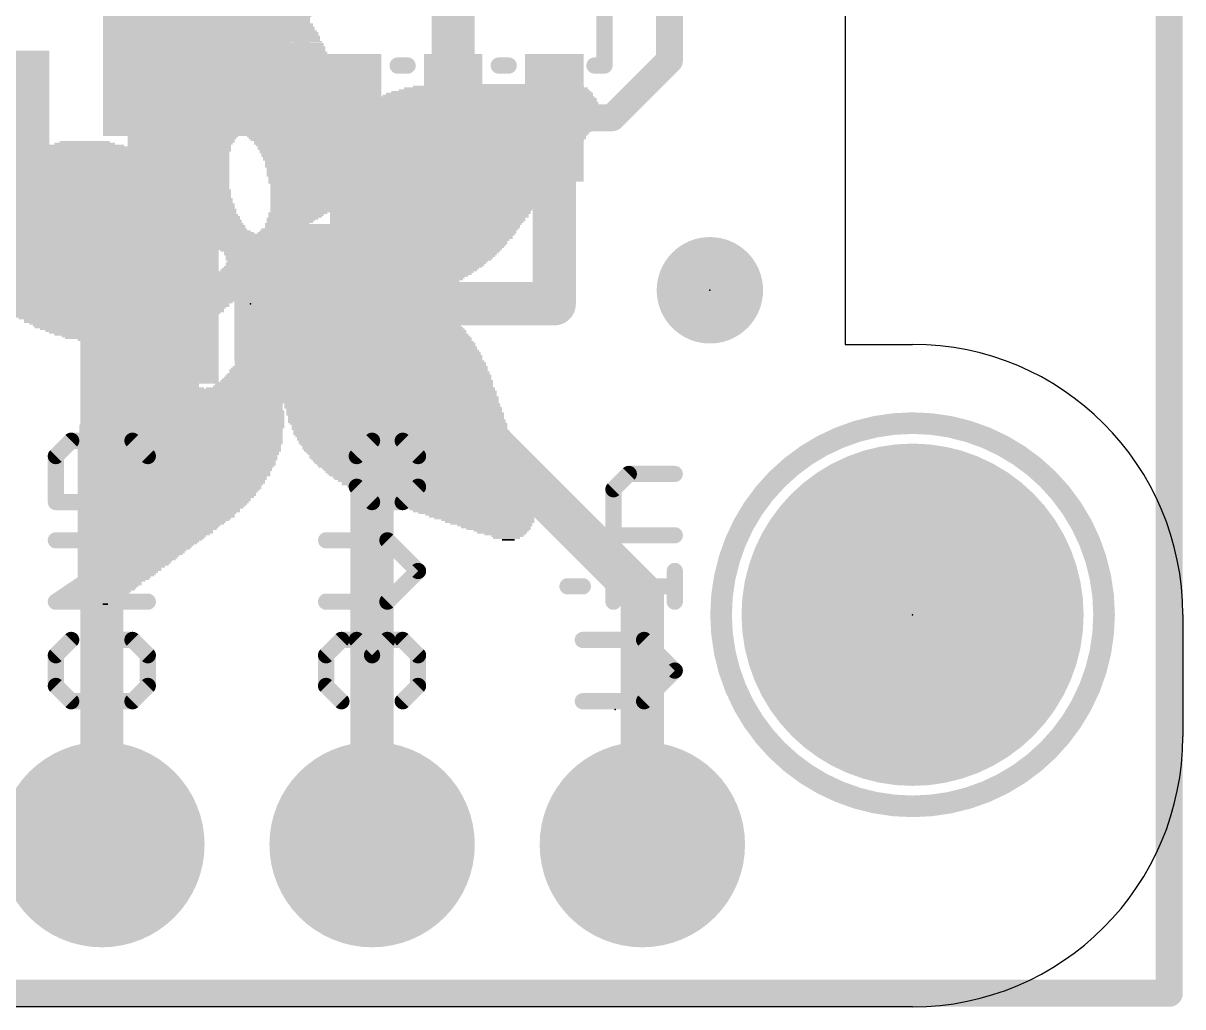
# Model space of a CAD drawing. Extents: x -0.1 to 30.5, y 0 to 19.2.
# Drawn here: x 19.58 to 30.48, y 0 to 9.24 of the extents above; entities that cross this region are included whole.
import ezdxf

# ---------------------------------------------------------------- set-up
doc = ezdxf.new("R2010")
doc.units = 0
for name, color, linetype in [('1', 12, 'CONTINUOUS'), ('16', 132, 'CONTINUOUS'), ('17', 110, 'CONTINUOUS'), ('20', 53, 'CONTINUOUS'), ('21', 40, 'CONTINUOUS'), ('22', 6, 'CONTINUOUS'), ('23', 53, 'CONTINUOUS'), ('24', 6, 'CONTINUOUS')]:
    doc.layers.add(name, color=color, linetype=linetype)

# ---------------------------------------------------------------- blocks, each defined once
blk = doc.blocks.new('RECT')
blk.add_solid([(-0.5, -0.5), (0.5, -0.5), (-0.5, 0.5), (0.5, 0.5)])
blk = doc.blocks.new('ROUNDP')
at = {"const_width": 0.5}
blk.add_lwpolyline([(0, -0.25, 1), (0, 0.25, 1), (0, -0.25)], format="xyb", dxfattribs=at)
blk = doc.blocks.new('PIE')
at = {"const_width": 0.5}
blk.add_lwpolyline([(0, -0.25, 1), (0, 0.25, 1), (0, -0.25)], format="xyb", dxfattribs=at)

msp = doc.modelspace()

# ---------------------------------------------------------------- linework, layer by layer
at = {"layer": '1'}
for points, const_width in [([(25.654, 8.89), (25.654, 13.97)], 0.254), ([(21.529, 8.829), (22.352, 9.652)], 0.4064), ([(23.622, 8.352), (23.622, 9.652)], 0.4064), ([(21.082, 8.829), (20.767, 8.514)], 0.4064), ([(21.082, 8.829), (21.529, 8.829)], 0.4064), ([(25.116, 8.352), (25.654, 8.89)], 0.254), ([(20.767, 8.514), (20.767, 6.604)], 0.4064), ([(22.672, 8.352), (22.667, 8.347)], 0.4064), ([(22.667, 8.347), (22.667, 6.604)], 0.4064), ([(24.572, 8.352), (24.572, 6.604)], 0.4064), ([(24.572, 8.352), (25.116, 8.352)], 0.254), ([(20.767, 6.604), (20.32, 6.157)], 0.4064), ([(22.667, 6.604), (25.4, 3.871)], 0.4064), ([(24.572, 6.604), (22.667, 6.604)], 0.4064), ([(20.32, 6.157), (20.32, 1.524)], 0.4064), ([(25.4, 3.871), (25.4, 1.524)], 0.4064)]:
    msp.add_lwpolyline(points, dxfattribs=dict(at, const_width=const_width))
for points, const_width in [([(21.082, 8.9306, 1), (21.082, 8.7274)], 0.2032), ([(21.1538, 8.7572, 1), (21.0102, 8.9008)], 0.2032), ([(21.4572, 8.9008, 1), (21.6008, 8.7572)], 0.2032), ([(21.529, 8.7274, 1), (21.529, 8.9306)], 0.2032), ([(25.5905, 8.89, 1), (25.7175, 8.89)], 0.127), ([(25.6989, 8.8451, 1), (25.6091, 8.9349)], 0.127), ([(20.8686, 8.514, 1), (20.6654, 8.514)], 0.2032), ([(20.6952, 8.5858, 1), (20.8388, 8.4422)], 0.2032), ([(22.7686, 8.347, 1), (22.5654, 8.347)], 0.2032), ([(22.5952, 8.4188, 1), (22.7388, 8.2752)], 0.2032), ([(22.7438, 8.2802, 1), (22.6002, 8.4238)], 0.2032), ([(24.6736, 8.352, 1), (24.4704, 8.352)], 0.2032), ([(23.5204, 8.352, 1), (23.7236, 8.352)], 0.2032), ([(24.572, 8.4155, 1), (24.572, 8.2885)], 0.127), ([(25.0711, 8.3969, 1), (25.1609, 8.3071)], 0.127), ([(25.116, 8.2885, 1), (25.116, 8.4155)], 0.127), ([(20.8388, 6.5322, 1), (20.6952, 6.6758)], 0.2032), ([(22.667, 6.7056, 1), (22.667, 6.5024)], 0.2032), ([(22.7388, 6.6758, 1), (22.5952, 6.5322)], 0.2032), ([(24.572, 6.5024, 1), (24.572, 6.7056)], 0.2032), ([(20.6654, 6.604, 1), (20.8686, 6.604)], 0.2032), ([(22.5654, 6.604, 1), (22.7686, 6.604)], 0.2032), ([(24.4704, 6.604, 1), (24.6736, 6.604)], 0.2032), ([(20.4216, 6.157, 1), (20.2184, 6.157)], 0.2032), ([(20.2482, 6.2288, 1), (20.3918, 6.0852)], 0.2032), ([(25.5016, 3.871, 1), (25.2984, 3.871)], 0.2032), ([(25.3282, 3.7992, 1), (25.4718, 3.9428)], 0.2032), ([(20.2184, 1.524, 1), (20.4216, 1.524)], 0.2032), ([(25.2984, 1.524, 1), (25.5016, 1.524)], 0.2032)]:
    msp.add_lwpolyline(points, format="xyb", dxfattribs=dict(at, const_width=const_width))
at = {"layer": '16'}
for points, const_width in [([(30.353, 0.127), (30.353, 19.05)], 0.254), ([(19.177, 11.684), (22.86, 8.001)], 0.4064), ([(22.86, 8.001), (22.86, 1.524)], 0.4064), ([(22.86, 2.413), (22.86, 1.524)], 0.254), ([(0, 0.127), (30.353, 0.127)], 0.254)]:
    msp.add_lwpolyline(points, dxfattribs=dict(at, const_width=const_width))
for points, const_width in [([(22.9616, 8.001, 1), (22.7584, 8.001)], 0.2032), ([(22.7882, 7.9292, 1), (22.9318, 8.0728)], 0.2032), ([(22.9235, 2.413, 1), (22.7965, 2.413)], 0.127), ([(22.7584, 1.524, 1), (22.9616, 1.524)], 0.2032), ([(22.7965, 1.524, 1), (22.9235, 1.524)], 0.127), ([(30.353, 0.0635, 1), (30.353, 0.1905)], 0.127), ([(30.2895, 0.127, 1), (30.4165, 0.127)], 0.127)]:
    msp.add_lwpolyline(points, format="xyb", dxfattribs=dict(at, const_width=const_width))
at = {"layer": '20'}
for p, q in [((27.305, 13.97), (27.305, 6.223)), ((27.305, 6.223), (27.94, 6.223)), ((30.48, 3.683), (30.48, 2.54)), ((27.94, 0), (2.54, 0))]:
    msp.add_line(p, q, dxfattribs=at)
for centre, start, end in [((27.94, 3.683), 0, 90), ((27.94, 2.54), 270, 0)]:
    msp.add_arc(centre, 2.54, start, end, dxfattribs=at)
at = {"layer": '21'}
for points, const_width in [([(22.2, 8.842), (22.2, 10.462)], 0.1524), ([(25.044, 10.462), (25.044, 8.842)], 0.1524), ([(22.294, 8.842), (22.2, 8.842)], 0.1524), ([(23.194, 8.842), (23.1, 8.842)], 0.1524), ([(24.144, 8.842), (24.05, 8.842)], 0.1524), ([(25.044, 8.842), (24.95, 8.842)], 0.1524), ([(21.717, 7.112), (21.717, 6.096)], 0.3048), ([(20.0315, 5.3175), (19.8875, 5.1734)], 0.1524), ([(20.6077, 5.3175), (20.0315, 5.3175)], 0.1524), ([(20.7518, 5.1734), (20.6077, 5.3175)], 0.1524), ([(22.8596, 5.3175), (22.7156, 5.1734)], 0.1524), ([(23.1477, 5.3175), (22.8596, 5.3175)], 0.1524), ([(23.2918, 5.1734), (23.1477, 5.3175)], 0.1524), ([(19.8875, 5.1734), (19.8875, 4.7412)], 0.1524), ([(20.7518, 4.7412), (20.7518, 5.1734)], 0.1524), ([(22.7156, 5.1734), (22.7156, 4.8853)], 0.1524), ([(23.2918, 4.8853), (23.2918, 5.1734)], 0.1524), ([(25.1286, 4.8616), (25.2726, 5.0056)], 0.1524), ([(25.2726, 5.0056), (25.7048, 5.0056)], 0.1524), ([(22.7156, 4.8853), (22.8596, 4.7412)], 0.1524), ([(23.1477, 4.7412), (23.2918, 4.8853)], 0.1524), ([(25.1286, 4.4294), (25.1286, 4.8616)], 0.1524), ([(19.8875, 4.7412), (20.7518, 4.7412)], 0.1524), ([(22.8596, 4.7412), (23.1477, 4.7412)], 0.1524), ([(25.7048, 4.4294), (25.1286, 4.4294)], 0.1524), ([(19.8875, 3.8057), (20.7518, 4.3819)], 0.1524), ([(20.7518, 4.3819), (19.8875, 4.3819)], 0.1524), ([(23.0037, 4.3819), (22.4275, 4.3819)], 0.1524), ([(23.2918, 4.0938), (23.0037, 4.3819)], 0.1524), ([(23.0037, 3.8057), (23.2918, 4.0938)], 0.1524), ([(25.7048, 3.8057), (25.7048, 4.0938)], 0.1524), ([(24.6964, 3.9498), (24.8405, 3.9498)], 0.1524), ([(25.1286, 3.8057), (25.1286, 3.9498)], 0.1524), ([(25.1286, 3.9498), (25.7048, 3.9498)], 0.1524), ([(20.7518, 3.8057), (19.8875, 3.8057)], 0.1524), ([(22.4275, 3.8057), (23.0037, 3.8057)], 0.1524), ([(20.0315, 3.4464), (19.8875, 3.3024)], 0.1524), ([(20.6077, 3.4464), (20.3196, 3.4464)], 0.1524), ([(20.3196, 3.4464), (20.3196, 3.1583)], 0.1524), ([(20.7518, 3.3024), (20.6077, 3.4464)], 0.1524), ([(22.4275, 3.3024), (22.5715, 3.4464)], 0.1524), ([(22.5715, 3.4464), (22.7156, 3.4464)], 0.1524), ([(22.7156, 3.4464), (22.8596, 3.3024)], 0.1524), ([(22.8596, 3.3024), (23.0037, 3.4464)], 0.1524), ([(23.0037, 3.4464), (23.1477, 3.4464)], 0.1524), ([(23.1477, 3.4464), (23.2918, 3.3024)], 0.1524), ([(25.4167, 3.4464), (24.8405, 3.4464)], 0.1524), ([(25.7048, 3.1583), (25.4167, 3.4464)], 0.1524), ([(19.8875, 3.3024), (19.8875, 3.0143)], 0.1524), ([(20.7518, 3.0143), (20.7518, 3.3024)], 0.1524), ([(22.4275, 3.0143), (22.4275, 3.3024)], 0.1524), ([(22.8596, 3.3024), (22.8596, 3.1583)], 0.1524), ([(23.2918, 3.3024), (23.2918, 3.0143)], 0.1524), ([(25.4167, 2.8702), (25.7048, 3.1583)], 0.1524), ([(19.8875, 3.0143), (20.0315, 2.8702)], 0.1524), ([(20.6077, 2.8702), (20.7518, 3.0143)], 0.1524), ([(22.5715, 2.8702), (22.4275, 3.0143)], 0.1524), ([(23.2918, 3.0143), (23.1477, 2.8702)], 0.1524), ([(20.0315, 2.8702), (20.6077, 2.8702)], 0.1524), ([(24.8405, 2.8702), (25.4167, 2.8702)], 0.1524)]:
    msp.add_lwpolyline(points, dxfattribs=dict(at, const_width=const_width))
for points, const_width in [([(22.2, 8.8801, 1), (22.2, 8.8039)], 0.0762), ([(22.1619, 8.842, 1), (22.2381, 8.842)], 0.0762), ([(22.294, 8.8039, 1), (22.294, 8.8801)], 0.0762), ([(23.1, 8.8801, 1), (23.1, 8.8039)], 0.0762), ([(23.194, 8.8039, 1), (23.194, 8.8801)], 0.0762), ([(24.05, 8.8801, 1), (24.05, 8.8039)], 0.0762), ([(24.144, 8.8039, 1), (24.144, 8.8801)], 0.0762), ([(24.95, 8.8801, 1), (24.95, 8.8039)], 0.0762), ([(25.0059, 8.842, 1), (25.0821, 8.842)], 0.0762), ([(25.044, 8.8039, 1), (25.044, 8.8801)], 0.0762), ([(21.7932, 7.112, 1), (21.6408, 7.112)], 0.1524), ([(21.6408, 6.096, 1), (21.7932, 6.096)], 0.1524), ([(27.94, 1.883, 1), (27.94, 5.483, 1), (27.94, 1.883)], 0.2032), ([(20.0315, 5.3556, 1), (20.0315, 5.2794)], 0.0762), ([(20.0585, 5.2905, 1), (20.0046, 5.3444)], 0.0762), ([(20.6347, 5.3444, 1), (20.5808, 5.2905)], 0.0762), ([(20.6077, 5.2794, 1), (20.6077, 5.3556)], 0.0762), ([(22.8596, 5.3556, 1), (22.8596, 5.2794)], 0.0762), ([(22.8866, 5.2905, 1), (22.8327, 5.3444)], 0.0762), ([(23.1747, 5.3444, 1), (23.1208, 5.2905)], 0.0762), ([(23.1477, 5.2794, 1), (23.1477, 5.3556)], 0.0762), ([(19.9256, 5.1734, 1), (19.8494, 5.1734)], 0.0762), ([(19.8605, 5.2003, 1), (19.9144, 5.1465)], 0.0762), ([(20.7899, 5.1734, 1), (20.7137, 5.1734)], 0.0762), ([(20.7249, 5.1465, 1), (20.7787, 5.2003)], 0.0762), ([(22.7537, 5.1734, 1), (22.6775, 5.1734)], 0.0762), ([(22.6886, 5.2003, 1), (22.7425, 5.1465)], 0.0762), ([(23.3299, 5.1734, 1), (23.2537, 5.1734)], 0.0762), ([(23.2649, 5.1465, 1), (23.3187, 5.2003)], 0.0762), ([(25.2726, 5.0437, 1), (25.2726, 4.9675)], 0.0762), ([(25.2996, 4.9787, 1), (25.2457, 5.0326)], 0.0762), ([(25.7048, 4.9675, 1), (25.7048, 5.0437)], 0.0762), ([(22.7425, 4.9122, 1), (22.6886, 4.8584)], 0.0762), ([(22.6775, 4.8853, 1), (22.7537, 4.8853)], 0.0762), ([(23.2537, 4.8853, 1), (23.3299, 4.8853)], 0.0762), ([(23.3187, 4.8584, 1), (23.2649, 4.9122)], 0.0762), ([(25.1016, 4.8885, 1), (25.1555, 4.8346)], 0.0762), ([(25.1667, 4.8616, 1), (25.0905, 4.8616)], 0.0762), ([(19.8875, 4.7793, 1), (19.8875, 4.7031)], 0.0762), ([(20.7518, 4.7031, 1), (20.7518, 4.7793)], 0.0762), ([(22.8596, 4.7793, 1), (22.8596, 4.7031)], 0.0762), ([(22.8327, 4.7143, 1), (22.8866, 4.7682)], 0.0762), ([(23.1208, 4.7682, 1), (23.1747, 4.7143)], 0.0762), ([(23.1477, 4.7031, 1), (23.1477, 4.7793)], 0.0762), ([(19.8494, 4.7412, 1), (19.9256, 4.7412)], 0.0762), ([(20.7137, 4.7412, 1), (20.7899, 4.7412)], 0.0762), ([(25.1286, 4.4675, 1), (25.1286, 4.3913)], 0.0762), ([(25.7048, 4.3913, 1), (25.7048, 4.4675)], 0.0762), ([(19.8875, 4.42, 1), (19.8875, 4.3438)], 0.0762), ([(20.7729, 4.3502, 1), (20.7307, 4.4136)], 0.0762), ([(20.7518, 4.3438, 1), (20.7518, 4.42)], 0.0762), ([(22.4275, 4.42, 1), (22.4275, 4.3438)], 0.0762), ([(23.0306, 4.4089, 1), (22.9767, 4.355)], 0.0762), ([(23.0037, 4.3438, 1), (23.0037, 4.42)], 0.0762), ([(25.0905, 4.4294, 1), (25.1667, 4.4294)], 0.0762), ([(23.3187, 4.0669, 1), (23.2649, 4.1208)], 0.0762), ([(23.2649, 4.0669, 1), (23.3187, 4.1208)], 0.0762), ([(25.7429, 4.0938, 1), (25.6667, 4.0938)], 0.0762), ([(24.6964, 3.9879, 1), (24.6964, 3.9117)], 0.0762), ([(24.8405, 3.9117, 1), (24.8405, 3.9879)], 0.0762), ([(25.1667, 3.9498, 1), (25.0905, 3.9498)], 0.0762), ([(25.1286, 3.9879, 1), (25.1286, 3.9117)], 0.0762), ([(25.7048, 3.9117, 1), (25.7048, 3.9879)], 0.0762), ([(19.8663, 3.8374, 1), (19.9086, 3.774)], 0.0762), ([(19.8875, 3.8438, 1), (19.8875, 3.7676)], 0.0762), ([(20.7518, 3.7676, 1), (20.7518, 3.8438)], 0.0762), ([(22.4275, 3.8438, 1), (22.4275, 3.7676)], 0.0762), ([(22.9767, 3.8327, 1), (23.0306, 3.7788)], 0.0762), ([(23.0037, 3.7676, 1), (23.0037, 3.8438)], 0.0762), ([(25.0905, 3.8057, 1), (25.1667, 3.8057)], 0.0762), ([(25.6667, 3.8057, 1), (25.7429, 3.8057)], 0.0762), ([(20.0585, 3.4195, 1), (20.0046, 3.4734)], 0.0762), ([(20.3196, 3.4845, 1), (20.3196, 3.4083)], 0.0762), ([(20.3577, 3.4464, 1), (20.2815, 3.4464)], 0.0762), ([(20.6347, 3.4734, 1), (20.5808, 3.4195)], 0.0762), ([(20.6077, 3.4083, 1), (20.6077, 3.4845)], 0.0762), ([(22.5715, 3.4845, 1), (22.5715, 3.4083)], 0.0762), ([(22.5985, 3.4195, 1), (22.5446, 3.4734)], 0.0762), ([(22.7425, 3.4734, 1), (22.6886, 3.4195)], 0.0762), ([(22.7156, 3.4083, 1), (22.7156, 3.4845)], 0.0762), ([(23.0037, 3.4845, 1), (23.0037, 3.4083)], 0.0762), ([(23.0306, 3.4195, 1), (22.9767, 3.4734)], 0.0762), ([(23.1747, 3.4734, 1), (23.1208, 3.4195)], 0.0762), ([(23.1477, 3.4083, 1), (23.1477, 3.4845)], 0.0762), ([(24.8405, 3.4845, 1), (24.8405, 3.4083)], 0.0762), ([(25.4436, 3.4734, 1), (25.3897, 3.4195)], 0.0762), ([(25.4167, 3.4083, 1), (25.4167, 3.4845)], 0.0762), ([(19.8605, 3.3293, 1), (19.9144, 3.2754)], 0.0762), ([(19.9256, 3.3024, 1), (19.8494, 3.3024)], 0.0762), ([(20.7899, 3.3024, 1), (20.7137, 3.3024)], 0.0762), ([(20.7249, 3.2754, 1), (20.7787, 3.3293)], 0.0762), ([(22.4005, 3.3293, 1), (22.4544, 3.2754)], 0.0762), ([(22.4656, 3.3024, 1), (22.3894, 3.3024)], 0.0762), ([(22.8977, 3.3024, 1), (22.8215, 3.3024)], 0.0762), ([(22.8327, 3.3293, 1), (22.8866, 3.2754)], 0.0762), ([(22.8327, 3.2754, 1), (22.8866, 3.3293)], 0.0762), ([(23.3299, 3.3024, 1), (23.2537, 3.3024)], 0.0762), ([(23.2649, 3.2754, 1), (23.3187, 3.3293)], 0.0762), ([(20.2815, 3.1583, 1), (20.3577, 3.1583)], 0.0762), ([(22.8215, 3.1583, 1), (22.8977, 3.1583)], 0.0762), ([(25.7317, 3.1314, 1), (25.6779, 3.1853)], 0.0762), ([(25.6779, 3.1314, 1), (25.7317, 3.1853)], 0.0762), ([(19.9144, 3.0412, 1), (19.8605, 2.9873)], 0.0762), ([(19.8494, 3.0143, 1), (19.9256, 3.0143)], 0.0762), ([(20.7137, 3.0143, 1), (20.7899, 3.0143)], 0.0762), ([(20.7787, 2.9873, 1), (20.7249, 3.0412)], 0.0762), ([(22.4544, 3.0412, 1), (22.4005, 2.9873)], 0.0762), ([(22.3894, 3.0143, 1), (22.4656, 3.0143)], 0.0762), ([(23.2537, 3.0143, 1), (23.3299, 3.0143)], 0.0762), ([(23.3187, 2.9873, 1), (23.2649, 3.0412)], 0.0762), ([(20.0315, 2.9083, 1), (20.0315, 2.8321)], 0.0762), ([(20.6077, 2.8321, 1), (20.6077, 2.9083)], 0.0762), ([(24.8405, 2.9083, 1), (24.8405, 2.8321)], 0.0762), ([(25.4167, 2.8321, 1), (25.4167, 2.9083)], 0.0762), ([(20.0046, 2.8433, 1), (20.0585, 2.8971)], 0.0762), ([(20.5808, 2.8971, 1), (20.6347, 2.8433)], 0.0762), ([(22.5446, 2.8433, 1), (22.5985, 2.8971)], 0.0762), ([(23.1208, 2.8971, 1), (23.1747, 2.8433)], 0.0762), ([(25.3897, 2.8971, 1), (25.4436, 2.8433)], 0.0762)]:
    msp.add_lwpolyline(points, format="xyb", dxfattribs=dict(at, const_width=const_width))
at = {"layer": '23'}
for p in [(26.035, 6.731), (21.717, 6.604), (27.94, 3.683)]:
    msp.add_point(p, dxfattribs=at)
at = {"layer": '24'}
msp.add_point((25.146, 2.794), dxfattribs=at)

# ---------------------------------------------------------------- block references
at = {"layer": '1'}
for p, xscale, yscale, rotation in [((21.082, 8.829), 1.3, 1.5, 90), ((19.177, 8.382), 1.2, 1.3, 270)]:
    msp.add_blockref('RECT', p, dxfattribs=dict(at, xscale=xscale, yscale=yscale, rotation=rotation))
for p, xscale, yscale in [((22.672, 8.352), 0.55, 1.2), ((23.622, 8.352), 0.55, 1.2), ((24.572, 8.352), 0.55, 1.2), ((20.767, 6.604), 1.3, 1.5), ((22.667, 6.604), 1.3, 1.5)]:
    msp.add_blockref('RECT', p, dxfattribs=dict(at, xscale=xscale, yscale=yscale))
msp.add_blockref('PIE', (26.035, 6.731), dxfattribs=at)
at = {"layer": '17', "xscale": 3.216, "yscale": 3.216}
msp.add_blockref('ROUNDP', (27.94, 3.683), dxfattribs=at)
msp.add_blockref('ROUNDP', (27.94, 3.683), dxfattribs=at)
at = {"layer": '17', "xscale": 1.9304, "yscale": 1.9304, "rotation": 90}
for p in [(20.32, 1.524), (20.32, 1.524), (22.86, 1.524), (22.86, 1.524), (25.4, 1.524), (25.4, 1.524)]:
    msp.add_blockref('ROUNDP', p, dxfattribs=at)
at = {"layer": '22', "rotation": 180}
for p, xscale, yscale in [((21.5418, 9.1476), 1.6261, 0.0167), ((21.5334, 9.1643), 1.6093, 0.0168), ((21.525, 9.2314), 1.5591, 0.0168), ((21.525, 9.2146), 1.5591, 0.0168), ((21.5334, 9.1979), 1.5759, 0.0167), ((21.5334, 9.1811), 1.5759, 0.0168), ((21.5334, 9.0805), 1.6764, 0.0168), ((21.5418, 9.0638), 1.6931, 0.0167), ((21.5502, 9.047), 1.7099, 0.0168), ((21.5418, 9.114), 1.6597, 0.0168), ((21.5418, 9.0973), 1.6597, 0.0167), ((21.5418, 9.1308), 1.6261, 0.0168), ((21.5585, 8.9296), 1.7938, 0.0168), ((21.5501, 9.0135), 1.7434, 0.0167), ((21.5501, 8.9967), 1.7434, 0.0168), ((21.5501, 8.9799), 1.7434, 0.0168), ((21.5585, 8.9632), 1.7602, 0.0167), ((21.5585, 8.9464), 1.7602, 0.0168), ((21.5502, 9.0302), 1.7099, 0.0168), ((21.5585, 8.8626), 1.8272, 0.0168), ((21.5585, 8.8458), 1.8272, 0.0168), ((21.5585, 8.8291), 1.8272, 0.0167), ((21.5502, 8.8794), 1.8105, 0.0167), ((21.5585, 8.9129), 1.7938, 0.0167), ((21.5585, 8.8961), 1.7938, 0.0168), ((21.5669, 8.7452), 1.8776, 0.0168), ((21.5669, 8.7285), 1.8776, 0.0167), ((21.5669, 8.7117), 1.8776, 0.0168), ((21.5585, 8.8123), 1.8272, 0.0168), ((21.5669, 8.7955), 1.844, 0.0168), ((21.5669, 8.7788), 1.844, 0.0167), ((21.5669, 8.762), 1.844, 0.0168), ((21.5669, 8.6949), 1.8776, 0.0168), ((21.5669, 8.6782), 1.8776, 0.0167), ((21.5669, 8.6614), 1.8776, 0.0168), ((21.5669, 8.6447), 1.8776, 0.0167), ((21.5669, 8.6279), 1.8776, 0.0168), ((21.5669, 8.6111), 1.8776, 0.0168), ((24.0061, 8.6111), 1.7937, 0.0168), ((24.0229, 8.6279), 1.7267, 0.0168), ((24.048, 8.6447), 1.6093, 0.0167), ((24.1067, 8.6614), 1.3243, 0.0168), ((21.5669, 8.5944), 1.8776, 0.0167), ((21.5753, 8.5776), 1.8943, 0.0168), ((21.5753, 8.5608), 1.8943, 0.0168), ((21.5753, 8.5441), 1.8943, 0.0167), ((21.5753, 8.5273), 1.8943, 0.0168), ((21.5753, 8.5105), 1.8943, 0.0168), ((21.5753, 8.4938), 1.8943, 0.0167), ((23.8971, 8.4938), 2.1793, 0.0167), ((23.9055, 8.5105), 2.1291, 0.0168), ((23.9139, 8.5273), 2.1123, 0.0168), ((23.9306, 8.5441), 2.0452, 0.0167), ((23.9474, 8.5608), 1.9781, 0.0168), ((23.9641, 8.5776), 1.9446, 0.0168), ((23.9809, 8.5944), 1.8776, 0.0167), ((21.5669, 8.477), 1.8776, 0.0168), ((21.5669, 8.4603), 1.8776, 0.0167), ((21.5753, 8.4435), 1.8608, 0.0168), ((21.5753, 8.4267), 1.8608, 0.0168), ((21.5753, 8.41), 1.8608, 0.0167), ((21.5753, 8.3932), 1.8608, 0.0168), ((23.8216, 8.3932), 2.3302, 0.0168), ((23.8384, 8.41), 2.2966, 0.0167), ((23.8468, 8.4267), 2.2799, 0.0168), ((23.8636, 8.4435), 2.2463, 0.0168), ((23.8719, 8.4603), 2.2296, 0.0167), ((23.8803, 8.477), 2.2128, 0.0168), ((21.5753, 8.3764), 1.8608, 0.0168), ((21.5753, 8.3597), 1.8608, 0.0167), ((21.5753, 8.3429), 1.8608, 0.0168), ((21.5753, 8.3261), 1.8273, 0.0168), ((21.5753, 8.3094), 1.8273, 0.0167), ((21.5753, 8.2758), 1.7937, 0.0168), ((21.5837, 8.2926), 1.8105, 0.0168), ((23.7378, 8.2758), 2.3972, 0.0168), ((23.7546, 8.2926), 2.3972, 0.0168), ((23.7714, 8.3094), 2.3973, 0.0167), ((23.7797, 8.3261), 2.3805, 0.0168), ((23.7882, 8.3429), 2.3637, 0.0168), ((23.8049, 8.3597), 2.3637, 0.0167), ((23.8133, 8.3764), 2.3469, 0.0168), ((21.5753, 8.2591), 1.7937, 0.0167), ((21.5753, 8.2423), 1.7937, 0.0168), ((21.5753, 8.2256), 1.7602, 0.0167), ((21.5753, 8.2088), 1.7602, 0.0168), ((21.5753, 8.192), 1.7602, 0.0168), ((21.1562, 8.1753), 0.8885, 0.0167), ((22.0698, 8.1753), 0.7712, 0.0167), ((23.6791, 8.192), 2.4141, 0.0168), ((23.6708, 8.1753), 2.3973, 0.0167), ((23.7127, 8.2256), 2.414, 0.0167), ((23.7043, 8.2088), 2.3972, 0.0168), ((23.7211, 8.2423), 2.3973, 0.0168), ((23.7378, 8.2591), 2.3972, 0.0167), ((20.1336, 8.0579), 0.922, 0.0168), ((20.142, 8.0747), 0.8717, 0.0167), ((20.1503, 8.0914), 0.7544, 0.0168), ((20.1587, 8.1082), 0.57, 0.0168), ((20.1587, 8.125), 0.4694, 0.0167), ((21.1478, 8.1585), 0.8717, 0.0168), ((21.1478, 8.1417), 0.8382, 0.0168), ((21.1478, 8.125), 0.8382, 0.0167), ((21.1394, 8.1082), 0.8214, 0.0168), ((21.1394, 8.0914), 0.788, 0.0168), ((21.1478, 8.0747), 0.7712, 0.0167), ((21.1478, 8.0579), 0.7712, 0.0168), ((22.0698, 8.1585), 0.7376, 0.0168), ((22.0782, 8.1417), 0.7208, 0.0168), ((23.2936, 8.1082), 3.0846, 0.0168), ((22.0866, 8.125), 0.6705, 0.0167), ((23.2936, 8.0914), 3.051, 0.0168), ((23.2935, 8.0747), 3.0175, 0.0167), ((23.2852, 8.0579), 3.0008, 0.0168), ((23.6373, 8.125), 2.3973, 0.0167), ((23.6624, 8.1585), 2.414, 0.0168), ((23.654, 8.1417), 2.3972, 0.0168), ((20.0665, 7.9573), 1.425, 0.0168), ((20.0749, 7.9741), 1.3746, 0.0168), ((20.0917, 7.9909), 1.2741, 0.0167), ((20.1, 8.0076), 1.1903, 0.0168), ((20.1084, 8.0244), 1.14, 0.0168), ((20.1252, 8.0412), 1.0394, 0.0167), ((21.1562, 8.0412), 0.7544, 0.0167), ((21.1562, 8.0244), 0.7209, 0.0168), ((21.1562, 8.0076), 0.7209, 0.0168), ((21.1646, 7.9909), 0.7041, 0.0167), ((21.173, 7.9741), 0.6873, 0.0168), ((21.173, 7.9573), 0.6873, 0.0168), ((23.2852, 8.0412), 2.9672, 0.0167), ((23.2852, 8.0244), 2.9672, 0.0168), ((23.2852, 8.0076), 2.9337, 0.0168), ((23.2768, 7.9909), 2.917, 0.0167), ((23.2768, 7.9741), 2.8834, 0.0168), ((23.2768, 7.9573), 2.8834, 0.0168), ((20.2509, 7.8399), 2.5314, 0.0167), ((20.2761, 7.8567), 2.4811, 0.0168), ((19.9826, 7.8735), 1.8273, 0.0168), ((20.3264, 7.8902), 2.3805, 0.0167), ((20.0246, 7.907), 1.6428, 0.0168), ((20.033, 7.9238), 1.5926, 0.0168), ((20.0497, 7.9405), 1.5255, 0.0167), ((21.1813, 7.9405), 0.6706, 0.0167), ((21.1897, 7.9238), 0.6538, 0.0168), ((21.1981, 7.907), 0.637, 0.0168), ((21.2149, 7.8735), 0.6035, 0.0168), ((23.2768, 7.9405), 2.8499, 0.0167), ((23.2685, 7.9238), 2.8331, 0.0168), ((23.2685, 7.907), 2.8331, 0.0168), ((23.26, 7.8902), 2.8163, 0.0167), ((23.26, 7.8735), 2.7829, 0.0168), ((23.2517, 7.8567), 2.7661, 0.0168), ((23.2517, 7.8399), 2.7661, 0.0167), ((20.0917, 7.7394), 2.8499, 0.0168), ((20.1168, 7.7562), 2.7996, 0.0167), ((20.1503, 7.7729), 2.7325, 0.0168), ((20.1671, 7.7897), 2.699, 0.0168), ((20.2006, 7.8065), 2.632, 0.0167), ((20.2341, 7.8232), 2.5649, 0.0168), ((23.2432, 7.8232), 2.7493, 0.0168), ((23.2432, 7.8065), 2.7493, 0.0167), ((23.2349, 7.7897), 2.699, 0.0168), ((23.2349, 7.7729), 2.699, 0.0168), ((23.2265, 7.7562), 2.6822, 0.0167), ((23.2182, 7.7394), 2.6655, 0.0168), ((19.9744, 7.6221), 3.1181, 0.0167), ((19.9827, 7.6388), 3.1014, 0.0168), ((19.9994, 7.6556), 3.0679, 0.0167), ((20.0162, 7.6723), 3.0343, 0.0168), ((20.0162, 7.6891), 3.0008, 0.0168), ((20.0414, 7.7059), 2.9505, 0.0167), ((20.0665, 7.7226), 2.9002, 0.0168), ((23.2265, 7.7226), 2.6487, 0.0168), ((23.2182, 7.7059), 2.6319, 0.0167), ((23.2097, 7.6891), 2.6151, 0.0168), ((23.2014, 7.6723), 2.5984, 0.0168), ((23.2014, 7.6556), 2.5984, 0.0167), ((23.193, 7.6388), 2.5816, 0.0168), ((23.1847, 7.6221), 2.5649, 0.0167), ((19.9659, 7.5382), 3.2019, 0.0168), ((19.9659, 7.5215), 3.2019, 0.0167), ((19.9576, 7.555), 3.1851, 0.0168), ((19.9659, 7.5718), 3.1684, 0.0167), ((19.9659, 7.6053), 3.1349, 0.0168), ((19.9743, 7.5885), 3.1516, 0.0168), ((23.1762, 7.6053), 2.5481, 0.0168), ((23.1679, 7.5885), 2.5313, 0.0168), ((23.1679, 7.5718), 2.5313, 0.0167), ((22.3045, 7.555), 0.8046, 0.0168), ((22.2626, 7.5382), 0.7208, 0.0168), ((22.2543, 7.5215), 0.7041, 0.0167), ((23.654, 7.555), 1.5256, 0.0168), ((23.6708, 7.5382), 1.4585, 0.0168), ((23.6708, 7.5215), 1.4585, 0.0167), ((19.9659, 7.4712), 3.2354, 0.0167), ((19.9659, 7.4544), 3.2354, 0.0168), ((19.9743, 7.4376), 3.2522, 0.0168), ((19.9827, 7.4209), 3.269, 0.0167), ((19.9827, 7.4041), 3.269, 0.0168), ((19.9659, 7.5047), 3.2019, 0.0168), ((19.9743, 7.4879), 3.2186, 0.0168), ((22.1117, 7.4041), 0.4862, 0.0168), ((22.162, 7.4544), 0.5532, 0.0168), ((22.1453, 7.4376), 0.5197, 0.0168), ((22.1369, 7.4209), 0.5029, 0.0167), ((22.2291, 7.5047), 0.6538, 0.0168), ((22.204, 7.4879), 0.6035, 0.0168), ((22.1872, 7.4712), 0.5699, 0.0167), ((23.6372, 7.4209), 1.3914, 0.0167), ((23.6205, 7.4041), 1.3579, 0.0168), ((23.6708, 7.5047), 1.4249, 0.0168), ((23.6624, 7.4879), 1.4082, 0.0168), ((23.654, 7.4712), 1.3914, 0.0167), ((23.654, 7.4544), 1.3914, 0.0168), ((23.6456, 7.4376), 1.3746, 0.0168), ((19.9994, 7.3874), 3.2689, 0.0167), ((19.9994, 7.3706), 3.2689, 0.0168), ((20.0079, 7.3538), 3.2857, 0.0168), ((20.0246, 7.3371), 3.2858, 0.0167), ((20.033, 7.3203), 3.269, 0.0168), ((20.0414, 7.3035), 3.2857, 0.0168), ((22.0195, 7.3035), 0.4024, 0.0168), ((22.0615, 7.3538), 0.4191, 0.0168), ((22.0531, 7.3371), 0.4023, 0.0167), ((22.0531, 7.3203), 0.4023, 0.0168), ((22.095, 7.3874), 0.4527, 0.0167), ((22.0866, 7.3706), 0.4359, 0.0168), ((23.545, 7.3035), 1.3747, 0.0168), ((23.5702, 7.3371), 1.3579, 0.0167), ((23.5702, 7.3203), 1.3579, 0.0168), ((23.587, 7.3538), 1.3579, 0.0168), ((23.6121, 7.3874), 1.3746, 0.0167), ((23.6038, 7.3706), 1.3579, 0.0168), ((20.0665, 7.2868), 3.3025, 0.0167), ((20.0917, 7.27), 3.3193, 0.0168), ((19.6139, 7.2532), 2.3302, 0.0168), ((19.5888, 7.2365), 2.2129, 0.0167), ((19.5888, 7.2197), 2.1793, 0.0168), ((19.572, 7.203), 2.1123, 0.0167), ((19.5803, 7.1862), 2.0619, 0.0168), ((21.6004, 7.2532), 1.14, 0.0168), ((21.6507, 7.2365), 1.0394, 0.0167), ((21.6675, 7.2197), 0.9723, 0.0168), ((21.701, 7.203), 0.9052, 0.0167), ((21.7178, 7.1862), 0.8382, 0.0168), ((21.9944, 7.27), 0.4191, 0.0168), ((22.0028, 7.2868), 0.4023, 0.0167), ((23.4193, 7.1862), 1.425, 0.0168), ((23.4444, 7.203), 1.4081, 0.0167), ((23.4696, 7.2197), 1.425, 0.0168), ((23.478, 7.2365), 1.4082, 0.0167), ((23.5031, 7.2532), 1.3914, 0.0168), ((23.5199, 7.27), 1.3914, 0.0168), ((23.5282, 7.2868), 1.3747, 0.0167), ((19.5803, 7.1694), 2.0285, 0.0168), ((19.5888, 7.1527), 2.0117, 0.0167), ((19.5971, 7.1359), 1.9614, 0.0168), ((19.6055, 7.1191), 1.9446, 0.0168), ((19.6223, 7.1024), 1.9447, 0.0167), ((19.6391, 7.0856), 1.9111, 0.0168), ((21.7178, 7.1694), 0.8047, 0.0168), ((21.7429, 7.1527), 0.7544, 0.0167), ((21.7597, 7.1359), 0.7209, 0.0168), ((21.7681, 7.1191), 0.7041, 0.0168), ((21.7765, 7.1024), 0.6873, 0.0167), ((21.8016, 7.0856), 0.6706, 0.0168), ((23.2685, 7.0856), 1.5591, 0.0168), ((23.302, 7.1024), 1.5255, 0.0167), ((23.3355, 7.1191), 1.492, 0.0168), ((23.3523, 7.1359), 1.4919, 0.0168), ((23.3858, 7.1527), 1.4585, 0.0167), ((23.4109, 7.1694), 1.4417, 0.0168), ((19.6474, 7.0688), 1.8944, 0.0168), ((19.6726, 7.0521), 1.9111, 0.0167), ((19.6977, 7.0353), 1.8944, 0.0168), ((19.7061, 7.0185), 1.8776, 0.0168), ((19.7396, 7.0018), 1.8776, 0.0167), ((19.7647, 6.985), 1.8943, 0.0168), ((19.7815, 6.9683), 1.8943, 0.0167), ((21.81, 7.0688), 0.6873, 0.0168), ((21.8268, 7.0521), 0.6873, 0.0167), ((22.7404, 7.0353), 2.5146, 0.0168), ((22.732, 7.0185), 2.4978, 0.0168), ((22.7068, 6.985), 2.4475, 0.0168), ((22.6985, 6.9683), 2.4307, 0.0167), ((22.7236, 7.0018), 2.4476, 0.0167), ((23.2014, 7.0521), 1.6261, 0.0167), ((23.2433, 7.0688), 1.5758, 0.0168), ((19.8235, 6.9515), 1.9111, 0.0168), ((19.8653, 6.9347), 1.9279, 0.0168), ((19.8821, 6.918), 1.9614, 0.0167), ((19.9324, 6.9012), 1.995, 0.0168), ((19.9659, 6.8844), 2.0284, 0.0168), ((20.0749, 6.8677), 2.1793, 0.0167), ((22.4889, 6.8677), 2.5482, 0.0167), ((22.5811, 6.8844), 2.4308, 0.0168), ((22.5979, 6.9012), 2.4308, 0.0168), ((22.6398, 6.918), 2.414, 0.0167), ((22.6566, 6.9347), 2.4141, 0.0168), ((22.6817, 6.9515), 2.4308, 0.0168), ((21.3657, 6.8509), 4.7274, 0.0168), ((21.3658, 6.8341), 4.6939, 0.0168), ((21.3657, 6.8174), 4.6268, 0.0167), ((21.3406, 6.7839), 4.5095, 0.0167), ((21.349, 6.8006), 4.5263, 0.0168), ((21.3238, 6.7671), 4.409, 0.0168), ((21.2987, 6.7503), 4.2916, 0.0168), ((21.2652, 6.7336), 4.2245, 0.0167), ((20.6449, 6.7168), 2.9169, 0.0168), ((20.6449, 6.7), 2.8499, 0.0168), ((20.6449, 6.6833), 2.8163, 0.0167), ((20.6532, 6.6665), 2.7995, 0.0168), ((20.4521, 6.6497), 2.3302, 0.0168), ((21.8519, 6.6497), 0.4023, 0.0168), ((22.6817, 6.7168), 0.9556, 0.0168), ((22.7488, 6.7), 0.9891, 0.0168), ((22.7655, 6.6833), 0.989, 0.0167), ((22.8158, 6.6665), 1.0226, 0.0168), ((22.8577, 6.6497), 1.0058, 0.0168), ((20.4437, 6.633), 2.2799, 0.0167), ((20.4437, 6.6162), 2.2128, 0.0168), ((20.4353, 6.5994), 2.1626, 0.0168), ((20.4437, 6.5827), 2.1458, 0.0167), ((20.4437, 6.5659), 2.0788, 0.0168), ((20.4521, 6.5492), 2.0284, 0.0167), ((20.4521, 6.5324), 2.0284, 0.0168), ((21.8686, 6.633), 0.3688, 0.0167), ((21.877, 6.6162), 0.352, 0.0168), ((21.8854, 6.5994), 0.3352, 0.0168), ((21.8854, 6.5827), 0.3352, 0.0167), ((21.8854, 6.5659), 0.3352, 0.0168), ((21.8938, 6.5492), 0.3185, 0.0167), ((21.9022, 6.5324), 0.3353, 0.0168), ((22.8745, 6.633), 1.0394, 0.0167), ((22.908, 6.6162), 1.0394, 0.0168), ((22.9415, 6.5994), 1.0394, 0.0168), ((22.9499, 6.5827), 1.0562, 0.0167), ((22.9835, 6.5659), 1.0561, 0.0168), ((23.0085, 6.5492), 1.0729, 0.0167), ((23.017, 6.5324), 1.0561, 0.0168), ((20.4521, 6.5156), 1.9614, 0.0168), ((20.4605, 6.4989), 1.9111, 0.0167), ((20.4605, 6.4821), 1.9111, 0.0168), ((20.4688, 6.4653), 1.8608, 0.0168), ((20.4856, 6.4486), 1.7938, 0.0167), ((20.4856, 6.4318), 1.7938, 0.0168), ((21.919, 6.4318), 0.4023, 0.0168), ((21.9106, 6.4821), 0.3521, 0.0168), ((21.9189, 6.4653), 0.3688, 0.0168), ((21.9189, 6.4486), 0.3688, 0.0167), ((21.9022, 6.5156), 0.3353, 0.0168), ((21.9022, 6.4989), 0.3353, 0.0167), ((23.0421, 6.5156), 1.0729, 0.0168), ((23.0588, 6.4989), 1.0729, 0.0167), ((23.0756, 6.4821), 1.0729, 0.0168), ((23.0924, 6.4653), 1.0729, 0.0168), ((23.1091, 6.4486), 1.0729, 0.0167), ((23.1176, 6.4318), 1.0897, 0.0168), ((20.5023, 6.415), 1.7267, 0.0168), ((20.5108, 6.3982), 1.6764, 0.0167), ((20.5108, 6.3815), 1.6429, 0.0168), ((20.5359, 6.3647), 1.5926, 0.0167), ((20.2174, 6.348), 0.855, 0.0168), ((20.2258, 6.3312), 0.8047, 0.0168), ((20.2173, 6.3144), 0.6873, 0.0167), ((20.955, 6.3144), 0.6874, 0.0167), ((20.9802, 6.3312), 0.6705, 0.0168), ((20.9885, 6.348), 0.6538, 0.0168), ((21.9357, 6.348), 0.4694, 0.0168), ((21.9441, 6.3312), 0.4862, 0.0168), ((21.9525, 6.3144), 0.5029, 0.0167), ((21.9274, 6.3982), 0.4191, 0.0167), ((21.9357, 6.3815), 0.4358, 0.0168), ((21.9357, 6.3647), 0.4358, 0.0167), ((21.919, 6.415), 0.4023, 0.0168), ((23.1427, 6.415), 1.0728, 0.0168), ((23.1594, 6.3982), 1.0729, 0.0167), ((23.1679, 6.3815), 1.0897, 0.0168), ((23.1846, 6.3647), 1.0896, 0.0167), ((23.2014, 6.348), 1.0897, 0.0168), ((23.2014, 6.3312), 1.0897, 0.0168), ((23.2182, 6.3144), 1.0897, 0.0167), ((20.2174, 6.2977), 0.5532, 0.0168), ((20.2258, 6.2809), 0.5029, 0.0168), ((20.2341, 6.2641), 0.2849, 0.0167), ((20.8712, 6.2138), 0.7879, 0.0167), ((20.8796, 6.2306), 0.7711, 0.0168), ((20.888, 6.2474), 0.7543, 0.0168), ((20.9131, 6.2641), 0.7376, 0.0167), ((20.9299, 6.2977), 0.7041, 0.0168), ((20.9299, 6.2809), 0.7041, 0.0168), ((21.986, 6.2138), 0.637, 0.0167), ((21.9693, 6.2474), 0.6035, 0.0168), ((21.9693, 6.2306), 0.6035, 0.0168), ((21.9692, 6.2641), 0.57, 0.0167), ((21.9525, 6.2977), 0.5365, 0.0168), ((21.9525, 6.2809), 0.5365, 0.0168), ((23.2349, 6.2977), 1.0896, 0.0168), ((23.2433, 6.2809), 1.1064, 0.0168), ((23.2517, 6.2641), 1.0897, 0.0167), ((23.26, 6.2474), 1.1065, 0.0168), ((23.2684, 6.2306), 1.1232, 0.0168), ((23.2768, 6.2138), 1.1064, 0.0167), ((20.7873, 6.0965), 0.8549, 0.0168), ((20.8041, 6.1133), 0.855, 0.0168), ((20.8125, 6.1468), 0.8382, 0.0168), ((20.8125, 6.1301), 0.8382, 0.0167), ((20.8293, 6.1635), 0.8047, 0.0167), ((20.8461, 6.1971), 0.8047, 0.0168), ((20.8461, 6.1803), 0.8047, 0.0168), ((22.0279, 6.0965), 0.855, 0.0168), ((21.9944, 6.1468), 0.7544, 0.0168), ((22.0112, 6.1301), 0.7879, 0.0167), ((22.0195, 6.1133), 0.8046, 0.0168), ((21.9776, 6.1803), 0.6874, 0.0168), ((21.9944, 6.1635), 0.7209, 0.0167), ((21.986, 6.1971), 0.6706, 0.0168), ((23.2936, 6.1971), 1.1064, 0.0168), ((23.2936, 6.1803), 1.1064, 0.0168), ((23.302, 6.1635), 1.1232, 0.0167), ((23.3103, 6.1468), 1.1399, 0.0168), ((23.3103, 6.1301), 1.1399, 0.0167), ((23.3188, 6.1133), 1.1567, 0.0168), ((23.3188, 6.0965), 1.1567, 0.0168), ((20.7455, 6.0127), 0.9053, 0.0168), ((20.7455, 5.9959), 0.9053, 0.0168), ((20.7706, 6.0462), 0.8885, 0.0168), ((20.7706, 6.0295), 0.8885, 0.0167), ((20.779, 6.0798), 0.8717, 0.0167), ((20.779, 6.063), 0.8717, 0.0168), ((22.7404, 5.9959), 2.414, 0.0168), ((22.7488, 6.0127), 2.3973, 0.0168), ((22.0615, 6.0462), 0.9891, 0.0168), ((22.0782, 6.0295), 1.0226, 0.0167), ((22.0279, 6.0798), 0.8885, 0.0167), ((22.0447, 6.063), 0.9221, 0.0168), ((23.3103, 6.0295), 1.2405, 0.0167), ((23.3187, 6.0462), 1.2238, 0.0168), ((23.3188, 6.0798), 1.1567, 0.0167), ((23.3271, 6.063), 1.1734, 0.0168), ((20.7203, 5.8786), 0.989, 0.0168), ((20.7203, 5.9121), 0.9556, 0.0168), ((20.7287, 5.8954), 0.9723, 0.0167), ((20.7287, 5.9289), 0.9388, 0.0168), ((20.7371, 5.9792), 0.922, 0.0167), ((20.7371, 5.9624), 0.922, 0.0168), ((20.7371, 5.9457), 0.922, 0.0167), ((22.7153, 5.8786), 2.5649, 0.0168), ((22.7152, 5.8954), 2.5314, 0.0167), ((22.7236, 5.9121), 2.5146, 0.0168), ((22.732, 5.9289), 2.4978, 0.0168), ((22.732, 5.9457), 2.4643, 0.0167), ((22.732, 5.9792), 2.4308, 0.0167), ((22.7403, 5.9624), 2.4475, 0.0168), ((20.737, 5.8115), 1.0897, 0.0168), ((22.1033, 5.7948), 3.8222, 0.0167), ((22.1117, 5.778), 3.839, 0.0168), ((20.7203, 5.8283), 1.0226, 0.0168), ((20.7203, 5.8618), 0.989, 0.0168), ((20.7287, 5.8451), 1.0058, 0.0167), ((22.6566, 5.8115), 2.7157, 0.0168), ((22.6817, 5.8283), 2.632, 0.0168), ((22.6901, 5.8451), 2.6152, 0.0167), ((22.7068, 5.8618), 2.5817, 0.0168), ((21.0807, 5.6607), 1.8776, 0.0167), ((22.1034, 5.6942), 3.8893, 0.0168), ((22.1034, 5.6774), 3.8893, 0.0168), ((22.1118, 5.7277), 3.8725, 0.0168), ((22.1118, 5.711), 3.8725, 0.0167), ((22.1034, 5.7612), 3.8557, 0.0168), ((22.1034, 5.7445), 3.8557, 0.0167), ((23.0505, 5.6607), 2.0284, 0.0167), ((21.0808, 5.5768), 1.9111, 0.0168), ((21.0808, 5.5601), 1.9111, 0.0167), ((21.0807, 5.6439), 1.8776, 0.0168), ((21.0807, 5.6271), 1.8776, 0.0168), ((21.0807, 5.6104), 1.8776, 0.0167), ((21.0891, 5.5936), 1.8944, 0.0168), ((23.0505, 5.6439), 2.0284, 0.0168), ((23.0589, 5.6271), 2.0452, 0.0168), ((23.0673, 5.6104), 2.0285, 0.0167), ((23.0673, 5.5936), 2.0285, 0.0168), ((23.0756, 5.5768), 2.0452, 0.0168), ((23.0756, 5.5601), 2.0452, 0.0167), ((21.0724, 5.4595), 1.9279, 0.0168), ((21.0724, 5.4427), 1.9279, 0.0168), ((21.0808, 5.5433), 1.9111, 0.0168), ((21.0808, 5.5266), 1.9111, 0.0167), ((21.0808, 5.5098), 1.9111, 0.0168), ((21.0808, 5.493), 1.9111, 0.0168), ((21.0808, 5.4763), 1.9111, 0.0167), ((23.084, 5.5433), 2.0284, 0.0168), ((23.084, 5.5266), 2.0284, 0.0167), ((23.0924, 5.5098), 2.0452, 0.0168), ((23.0924, 5.493), 2.0452, 0.0168), ((23.1092, 5.4763), 2.0452, 0.0167), ((23.1176, 5.4595), 2.0285, 0.0168), ((23.1176, 5.4427), 2.0285, 0.0168), ((21.0556, 5.3757), 1.9278, 0.0167), ((21.0556, 5.3589), 1.9278, 0.0168), ((21.0556, 5.3421), 1.9278, 0.0168), ((21.064, 5.426), 1.9111, 0.0167), ((21.064, 5.4092), 1.9111, 0.0168), ((21.064, 5.3924), 1.9111, 0.0168), ((23.1176, 5.426), 2.0285, 0.0167), ((23.1343, 5.4092), 2.0284, 0.0168), ((23.1343, 5.3924), 2.0284, 0.0168), ((23.1343, 5.3757), 2.0284, 0.0167), ((23.1511, 5.3589), 2.0284, 0.0168), ((23.1594, 5.3421), 2.0117, 0.0168), ((21.0556, 5.3254), 1.9278, 0.0167), ((21.0556, 5.3086), 1.9278, 0.0168), ((21.0556, 5.2919), 1.9278, 0.0167), ((21.0472, 5.2751), 1.911, 0.0168), ((21.0472, 5.2583), 1.911, 0.0168), ((21.0472, 5.2416), 1.911, 0.0167), ((21.0472, 5.2248), 1.911, 0.0168), ((23.1679, 5.3254), 2.0285, 0.0167), ((23.1762, 5.3086), 2.0117, 0.0168), ((23.1762, 5.2919), 2.0117, 0.0167), ((23.1847, 5.2751), 1.9949, 0.0168), ((23.2014, 5.2583), 1.9949, 0.0168), ((23.2014, 5.2416), 1.9949, 0.0167), ((23.2097, 5.2248), 1.9781, 0.0168), ((21.0221, 5.1242), 1.8608, 0.0168), ((21.0389, 5.208), 1.8943, 0.0168), ((21.0389, 5.1913), 1.8943, 0.0167), ((21.0305, 5.1745), 1.8775, 0.0168), ((21.0305, 5.1577), 1.8775, 0.0168), ((21.0305, 5.141), 1.8775, 0.0167), ((23.2265, 5.208), 1.9782, 0.0168), ((23.2349, 5.1913), 1.9614, 0.0167), ((23.2517, 5.1745), 1.9614, 0.0168), ((23.2517, 5.1577), 1.9614, 0.0168), ((23.26, 5.141), 1.9447, 0.0167), ((23.2685, 5.1242), 1.9279, 0.0168), ((21.0221, 5.1075), 1.8608, 0.0167), ((21.0221, 5.0907), 1.8608, 0.0168), ((21.0137, 5.0739), 1.844, 0.0168), ((21.0053, 5.0572), 1.8272, 0.0167), ((21.0053, 5.0404), 1.8272, 0.0168), ((20.997, 5.0236), 1.8105, 0.0168), ((20.997, 5.0069), 1.8105, 0.0167), ((23.2852, 5.1075), 1.9278, 0.0167), ((23.2935, 5.0907), 1.9111, 0.0168), ((23.302, 5.0739), 1.8943, 0.0168), ((23.3271, 5.0572), 1.8776, 0.0167), ((23.3355, 5.0404), 1.8608, 0.0168), ((23.3523, 5.0236), 1.8609, 0.0168), ((23.3606, 5.0069), 1.8441, 0.0167), ((20.9718, 4.9398), 1.7602, 0.0168), ((20.9718, 4.923), 1.7602, 0.0168), ((20.9634, 4.9063), 1.7434, 0.0167), ((20.997, 4.9901), 1.8105, 0.0168), ((20.9802, 4.9733), 1.7769, 0.0168), ((20.9802, 4.9566), 1.7769, 0.0167), ((23.3691, 4.9901), 1.8273, 0.0168), ((23.3858, 4.9733), 1.7938, 0.0168), ((23.4026, 4.9566), 1.7937, 0.0167), ((23.4193, 4.9398), 1.7602, 0.0168), ((23.4361, 4.923), 1.7267, 0.0168), ((23.4361, 4.9063), 1.7267, 0.0167), ((20.955, 4.8895), 1.7266, 0.0168), ((20.955, 4.8727), 1.7266, 0.0167), ((20.9299, 4.8224), 1.6764, 0.0167), ((20.9299, 4.8057), 1.6764, 0.0168), ((20.9215, 4.7889), 1.6596, 0.0168), ((20.9467, 4.856), 1.7099, 0.0168), ((20.9383, 4.8392), 1.6931, 0.0168), ((23.4696, 4.8895), 1.6932, 0.0168), ((23.4947, 4.8727), 1.6764, 0.0167), ((23.5115, 4.856), 1.6428, 0.0168), ((23.5282, 4.8392), 1.6093, 0.0168), ((23.545, 4.8224), 1.5758, 0.0167), ((23.5702, 4.8057), 1.559, 0.0168), ((23.5953, 4.7889), 1.5088, 0.0168), ((20.9047, 4.7721), 1.6261, 0.0167), ((20.9047, 4.7554), 1.6261, 0.0168), ((20.8796, 4.7051), 1.5758, 0.0168), ((20.8712, 4.6883), 1.559, 0.0167), ((20.8964, 4.7386), 1.6093, 0.0168), ((20.888, 4.7218), 1.5925, 0.0167), ((23.6288, 4.7721), 1.4417, 0.0167), ((23.6456, 4.7554), 1.4082, 0.0168), ((23.6791, 4.7386), 1.3747, 0.0168), ((23.7127, 4.7218), 1.3076, 0.0167), ((23.7294, 4.7051), 1.2741, 0.0168), ((23.763, 4.6883), 1.2405, 0.0167), ((20.8544, 4.6716), 1.5255, 0.0168), ((20.8544, 4.6548), 1.5255, 0.0168), ((20.8041, 4.571), 1.4249, 0.0168), ((20.8293, 4.6213), 1.4752, 0.0168), ((20.8293, 4.6045), 1.4752, 0.0168), ((20.8377, 4.638), 1.4919, 0.0167), ((20.8126, 4.5878), 1.4417, 0.0167), ((23.7965, 4.6716), 1.1734, 0.0168), ((23.8133, 4.6548), 1.1399, 0.0168), ((23.8384, 4.638), 1.0896, 0.0167), ((23.8719, 4.6213), 1.0226, 0.0168), ((23.8887, 4.6045), 0.989, 0.0168), ((23.9139, 4.5878), 0.9387, 0.0167), ((23.9474, 4.571), 0.8717, 0.0168), ((20.7538, 4.5039), 1.3243, 0.0168), ((20.7874, 4.5542), 1.3914, 0.0168), ((20.779, 4.5375), 1.3746, 0.0167), ((20.7287, 4.4704), 1.274, 0.0168), ((20.7623, 4.5207), 1.3411, 0.0168), ((20.7455, 4.4872), 1.3075, 0.0167), ((23.9641, 4.5542), 0.8382, 0.0168), ((23.9809, 4.5375), 0.7712, 0.0167), ((24.0145, 4.5207), 0.7041, 0.0168), ((24.0228, 4.5039), 0.6538, 0.0168), ((24.048, 4.4872), 0.6035, 0.0167), ((24.0731, 4.4704), 0.5196, 0.0168), ((20.6532, 4.3531), 1.1231, 0.0167), ((20.7287, 4.4537), 1.274, 0.0167), ((20.6952, 4.4201), 1.207, 0.0168), ((20.6868, 4.4034), 1.1902, 0.0167), ((20.6784, 4.3866), 1.1734, 0.0168), ((20.712, 4.4369), 1.2405, 0.0168), ((20.6617, 4.3698), 1.1399, 0.0168), ((24.0815, 4.4537), 0.4694, 0.0167), ((24.1066, 4.4369), 0.3856, 0.0168), ((24.1318, 4.4201), 0.3018, 0.0168), ((24.1234, 4.4034), 0.2514, 0.0167), ((24.1402, 4.3866), 0.1173, 0.0168), ((20.6365, 4.3363), 1.0896, 0.0168), ((20.6281, 4.3195), 1.0728, 0.0168), ((20.6197, 4.3028), 1.0561, 0.0167), ((20.603, 4.286), 1.0226, 0.0168), ((20.5946, 4.2693), 1.0058, 0.0167), ((20.5862, 4.2525), 0.989, 0.0168), ((20.5694, 4.2357), 0.9555, 0.0168), ((20.5527, 4.2022), 0.922, 0.0168), ((20.5359, 4.1854), 0.8884, 0.0168), ((20.5191, 4.1519), 0.8549, 0.0168), ((20.5024, 4.1351), 0.8214, 0.0168), ((20.5611, 4.219), 0.9387, 0.0167), ((20.5276, 4.1687), 0.8717, 0.0167), ((20.4856, 4.1184), 0.7879, 0.0167), ((20.4856, 4.1016), 0.7879, 0.0168), ((20.4688, 4.0848), 0.7543, 0.0168), ((20.4605, 4.0681), 0.7376, 0.0167), ((20.4521, 4.0513), 0.7208, 0.0168), ((20.4353, 4.0346), 0.6873, 0.0167), ((20.4102, 4.001), 0.637, 0.0168), ((20.427, 4.0178), 0.6705, 0.0168), ((20.3935, 3.9843), 0.6035, 0.0167), ((20.3935, 3.9675), 0.6035, 0.0168), ((20.385, 3.9507), 0.5532, 0.0168), ((20.3767, 3.934), 0.5365, 0.0167), ((20.3767, 3.9172), 0.5029, 0.0168), ((20.3599, 3.9004), 0.4694, 0.0168), ((20.3431, 3.8669), 0.4024, 0.0168), ((20.3599, 3.8837), 0.4359, 0.0167), ((20.3515, 3.8502), 0.352, 0.0167), ((20.3431, 3.8334), 0.3018, 0.0168), ((20.3431, 3.8166), 0.2682, 0.0168), ((20.3431, 3.7999), 0.2012, 0.0167), ((20.3514, 3.7831), 0.0503, 0.0168)]:
    msp.add_blockref('RECT', p, dxfattribs=dict(at, xscale=xscale, yscale=yscale))

doc.saveas('drawing.dxf')
